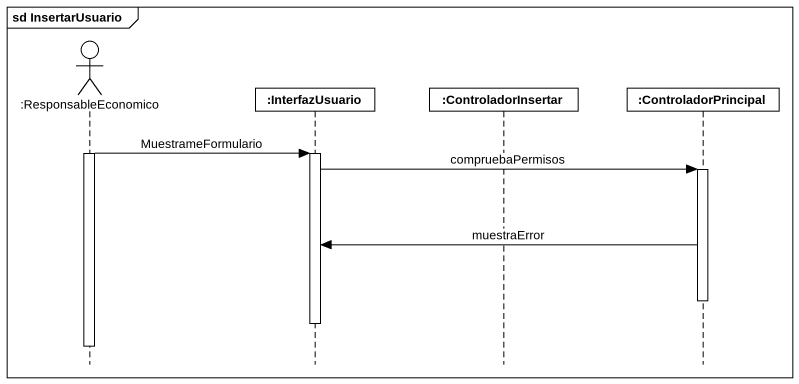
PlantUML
@startuml
mainframe sd InsertarUsuario
hide footbox
actor ":ResponsableEconomico" as ResponsableEconomico
participant ":InterfazUsuario" as InterfazUsuario
participant ":ControladorInsertar" as ControladorInsertar
participant ":ControladorPrincipal" as ControladorPrincipal

activate ResponsableEconomico
ResponsableEconomico -> InterfazUsuario : MuestrameFormulario
activate InterfazUsuario
InterfazUsuario -> ControladorPrincipal : compruebaPermisos
activate ControladorPrincipal
ControladorPrincipal -> InterfazUsuario : muestraError
deactivate ControladorPrincipal
deactivate InterfazUsuario
deactivate ResponsableEconomico
@enduml
